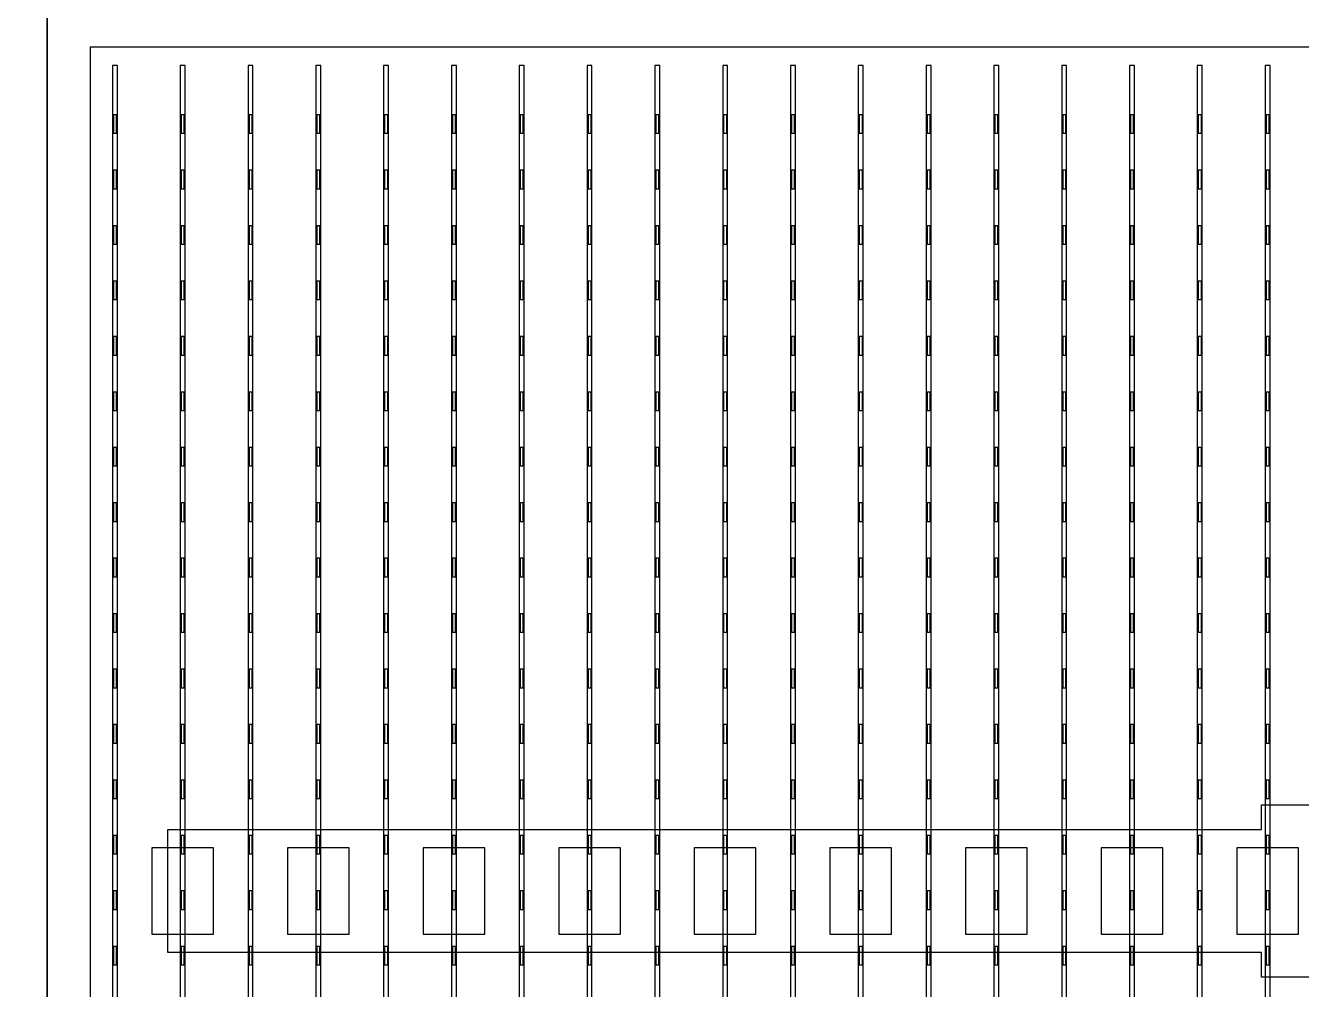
# Model space of a CAD drawing. Header units: millimetres. Extents: x -18 to 142, y -7 to 153.
# Drawn here: x 82.89 to 93.25, y 12.4 to 20.22 of the extents above; entities that cross this region are included whole.
import ezdxf

# ---------------------------------------------------------------- set-up
doc = ezdxf.new("R2010")
doc.units = ezdxf.units.MM
for name, color, linetype in [('BUSBARS', 3, 'Continuous'), ('CELLS', 5, 'Continuous'), ('CONTACT_PADS', 2, 'Continuous'), ('DICING', 4, 'Continuous'), ('FINGERS', 1, 'Continuous'), ('INSULATION', 2, 'Continuous')]:
    doc.layers.add(name, color=color, linetype=linetype)

msp = doc.modelspace()

# ---------------------------------------------------------------- linework, layer by layer
at = {"layer": 'BUSBARS'}
msp.add_lwpolyline([(102.99, 13.7), (102.99, 12.7), (94.12, 12.7), (94.12, 12.5), (92.92, 12.5), (92.92, 12.7), (84.05, 12.7), (84.05, 13.7), (92.92, 13.7), (92.92, 13.9), (94.12, 13.9), (94.12, 13.7), (102.99, 13.7)], close=True, dxfattribs=at)
at = {"layer": 'CELLS'}
for points in [[(83.07, -0.5), (83.07, 20.4), (62.17, 20.4), (62.17, -0.5), (83.07, -0.5)], [(103.97, -0.5), (103.97, 20.4), (83.07, 20.4), (83.07, -0.5), (103.97, -0.5)]]:
    msp.add_lwpolyline(points, close=True, dxfattribs=at)
at = {"layer": 'CONTACT_PADS'}
for points in [[(83.633, 19.35), (83.633, 19.5), (83.608, 19.5), (83.608, 19.35), (83.633, 19.35)], [(84.183, 19.35), (84.183, 19.5), (84.158, 19.5), (84.158, 19.35), (84.183, 19.35)], [(84.733, 19.35), (84.733, 19.5), (84.708, 19.5), (84.708, 19.35), (84.733, 19.35)], [(85.283, 19.35), (85.283, 19.5), (85.258, 19.5), (85.258, 19.35), (85.283, 19.35)], [(85.833, 19.35), (85.833, 19.5), (85.808, 19.5), (85.808, 19.35), (85.833, 19.35)], [(86.383, 19.35), (86.383, 19.5), (86.358, 19.5), (86.358, 19.35), (86.383, 19.35)], [(86.933, 19.35), (86.933, 19.5), (86.908, 19.5), (86.908, 19.35), (86.933, 19.35)], [(87.483, 19.35), (87.483, 19.5), (87.458, 19.5), (87.458, 19.35), (87.483, 19.35)], [(88.033, 19.35), (88.033, 19.5), (88.008, 19.5), (88.008, 19.35), (88.033, 19.35)], [(88.583, 19.35), (88.583, 19.5), (88.558, 19.5), (88.558, 19.35), (88.583, 19.35)], [(89.133, 19.35), (89.133, 19.5), (89.108, 19.5), (89.108, 19.35), (89.133, 19.35)], [(89.683, 19.35), (89.683, 19.5), (89.658, 19.5), (89.658, 19.35), (89.683, 19.35)], [(90.233, 19.35), (90.233, 19.5), (90.208, 19.5), (90.208, 19.35), (90.233, 19.35)], [(90.783, 19.35), (90.783, 19.5), (90.758, 19.5), (90.758, 19.35), (90.783, 19.35)], [(91.333, 19.35), (91.333, 19.5), (91.308, 19.5), (91.308, 19.35), (91.333, 19.35)], [(91.883, 19.35), (91.883, 19.5), (91.858, 19.5), (91.858, 19.35), (91.883, 19.35)], [(92.433, 19.35), (92.433, 19.5), (92.408, 19.5), (92.408, 19.35), (92.433, 19.35)], [(92.983, 19.35), (92.983, 19.5), (92.958, 19.5), (92.958, 19.35), (92.983, 19.35)], [(83.633, 18.9), (83.633, 19.05), (83.608, 19.05), (83.608, 18.9), (83.633, 18.9)], [(84.183, 18.9), (84.183, 19.05), (84.158, 19.05), (84.158, 18.9), (84.183, 18.9)], [(84.733, 18.9), (84.733, 19.05), (84.708, 19.05), (84.708, 18.9), (84.733, 18.9)], [(85.283, 18.9), (85.283, 19.05), (85.258, 19.05), (85.258, 18.9), (85.283, 18.9)], [(85.833, 18.9), (85.833, 19.05), (85.808, 19.05), (85.808, 18.9), (85.833, 18.9)], [(86.383, 18.9), (86.383, 19.05), (86.358, 19.05), (86.358, 18.9), (86.383, 18.9)], [(86.933, 18.9), (86.933, 19.05), (86.908, 19.05), (86.908, 18.9), (86.933, 18.9)], [(87.483, 18.9), (87.483, 19.05), (87.458, 19.05), (87.458, 18.9), (87.483, 18.9)], [(88.033, 18.9), (88.033, 19.05), (88.008, 19.05), (88.008, 18.9), (88.033, 18.9)], [(88.583, 18.9), (88.583, 19.05), (88.558, 19.05), (88.558, 18.9), (88.583, 18.9)], [(89.133, 18.9), (89.133, 19.05), (89.108, 19.05), (89.108, 18.9), (89.133, 18.9)], [(89.683, 18.9), (89.683, 19.05), (89.658, 19.05), (89.658, 18.9), (89.683, 18.9)], [(90.233, 18.9), (90.233, 19.05), (90.208, 19.05), (90.208, 18.9), (90.233, 18.9)], [(90.783, 18.9), (90.783, 19.05), (90.758, 19.05), (90.758, 18.9), (90.783, 18.9)], [(91.333, 18.9), (91.333, 19.05), (91.308, 19.05), (91.308, 18.9), (91.333, 18.9)], [(91.883, 18.9), (91.883, 19.05), (91.858, 19.05), (91.858, 18.9), (91.883, 18.9)], [(92.433, 18.9), (92.433, 19.05), (92.408, 19.05), (92.408, 18.9), (92.433, 18.9)], [(92.983, 18.9), (92.983, 19.05), (92.958, 19.05), (92.958, 18.9), (92.983, 18.9)], [(83.633, 18.45), (83.633, 18.6), (83.608, 18.6), (83.608, 18.45), (83.633, 18.45)], [(84.183, 18.45), (84.183, 18.6), (84.158, 18.6), (84.158, 18.45), (84.183, 18.45)], [(84.733, 18.45), (84.733, 18.6), (84.708, 18.6), (84.708, 18.45), (84.733, 18.45)], [(85.283, 18.45), (85.283, 18.6), (85.258, 18.6), (85.258, 18.45), (85.283, 18.45)], [(85.833, 18.45), (85.833, 18.6), (85.808, 18.6), (85.808, 18.45), (85.833, 18.45)], [(86.383, 18.45), (86.383, 18.6), (86.358, 18.6), (86.358, 18.45), (86.383, 18.45)], [(86.933, 18.45), (86.933, 18.6), (86.908, 18.6), (86.908, 18.45), (86.933, 18.45)], [(87.483, 18.45), (87.483, 18.6), (87.458, 18.6), (87.458, 18.45), (87.483, 18.45)], [(88.033, 18.45), (88.033, 18.6), (88.008, 18.6), (88.008, 18.45), (88.033, 18.45)], [(88.583, 18.45), (88.583, 18.6), (88.558, 18.6), (88.558, 18.45), (88.583, 18.45)], [(89.133, 18.45), (89.133, 18.6), (89.108, 18.6), (89.108, 18.45), (89.133, 18.45)], [(89.683, 18.45), (89.683, 18.6), (89.658, 18.6), (89.658, 18.45), (89.683, 18.45)], [(90.233, 18.45), (90.233, 18.6), (90.208, 18.6), (90.208, 18.45), (90.233, 18.45)], [(90.783, 18.45), (90.783, 18.6), (90.758, 18.6), (90.758, 18.45), (90.783, 18.45)], [(91.333, 18.45), (91.333, 18.6), (91.308, 18.6), (91.308, 18.45), (91.333, 18.45)], [(91.883, 18.45), (91.883, 18.6), (91.858, 18.6), (91.858, 18.45), (91.883, 18.45)], [(92.433, 18.45), (92.433, 18.6), (92.408, 18.6), (92.408, 18.45), (92.433, 18.45)], [(92.983, 18.45), (92.983, 18.6), (92.958, 18.6), (92.958, 18.45), (92.983, 18.45)], [(83.633, 18), (83.633, 18.15), (83.608, 18.15), (83.608, 18), (83.633, 18)], [(84.183, 18), (84.183, 18.15), (84.158, 18.15), (84.158, 18), (84.183, 18)], [(84.733, 18), (84.733, 18.15), (84.708, 18.15), (84.708, 18), (84.733, 18)], [(85.283, 18), (85.283, 18.15), (85.258, 18.15), (85.258, 18), (85.283, 18)], [(85.833, 18), (85.833, 18.15), (85.808, 18.15), (85.808, 18), (85.833, 18)], [(86.383, 18), (86.383, 18.15), (86.358, 18.15), (86.358, 18), (86.383, 18)], [(86.933, 18), (86.933, 18.15), (86.908, 18.15), (86.908, 18), (86.933, 18)], [(87.483, 18), (87.483, 18.15), (87.458, 18.15), (87.458, 18), (87.483, 18)], [(88.033, 18), (88.033, 18.15), (88.008, 18.15), (88.008, 18), (88.033, 18)], [(88.583, 18), (88.583, 18.15), (88.558, 18.15), (88.558, 18), (88.583, 18)], [(89.133, 18), (89.133, 18.15), (89.108, 18.15), (89.108, 18), (89.133, 18)], [(89.683, 18), (89.683, 18.15), (89.658, 18.15), (89.658, 18), (89.683, 18)], [(90.233, 18), (90.233, 18.15), (90.208, 18.15), (90.208, 18), (90.233, 18)], [(90.783, 18), (90.783, 18.15), (90.758, 18.15), (90.758, 18), (90.783, 18)], [(91.333, 18), (91.333, 18.15), (91.308, 18.15), (91.308, 18), (91.333, 18)], [(91.883, 18), (91.883, 18.15), (91.858, 18.15), (91.858, 18), (91.883, 18)], [(92.433, 18), (92.433, 18.15), (92.408, 18.15), (92.408, 18), (92.433, 18)], [(92.983, 18), (92.983, 18.15), (92.958, 18.15), (92.958, 18), (92.983, 18)], [(83.633, 17.55), (83.633, 17.7), (83.608, 17.7), (83.608, 17.55), (83.633, 17.55)], [(84.183, 17.55), (84.183, 17.7), (84.158, 17.7), (84.158, 17.55), (84.183, 17.55)], [(84.733, 17.55), (84.733, 17.7), (84.708, 17.7), (84.708, 17.55), (84.733, 17.55)], [(85.283, 17.55), (85.283, 17.7), (85.258, 17.7), (85.258, 17.55), (85.283, 17.55)], [(85.833, 17.55), (85.833, 17.7), (85.808, 17.7), (85.808, 17.55), (85.833, 17.55)], [(86.383, 17.55), (86.383, 17.7), (86.358, 17.7), (86.358, 17.55), (86.383, 17.55)], [(86.933, 17.55), (86.933, 17.7), (86.908, 17.7), (86.908, 17.55), (86.933, 17.55)], [(87.483, 17.55), (87.483, 17.7), (87.458, 17.7), (87.458, 17.55), (87.483, 17.55)], [(88.033, 17.55), (88.033, 17.7), (88.008, 17.7), (88.008, 17.55), (88.033, 17.55)], [(88.583, 17.55), (88.583, 17.7), (88.558, 17.7), (88.558, 17.55), (88.583, 17.55)], [(89.133, 17.55), (89.133, 17.7), (89.108, 17.7), (89.108, 17.55), (89.133, 17.55)], [(89.683, 17.55), (89.683, 17.7), (89.658, 17.7), (89.658, 17.55), (89.683, 17.55)], [(90.233, 17.55), (90.233, 17.7), (90.208, 17.7), (90.208, 17.55), (90.233, 17.55)], [(90.783, 17.55), (90.783, 17.7), (90.758, 17.7), (90.758, 17.55), (90.783, 17.55)], [(91.333, 17.55), (91.333, 17.7), (91.308, 17.7), (91.308, 17.55), (91.333, 17.55)], [(91.883, 17.55), (91.883, 17.7), (91.858, 17.7), (91.858, 17.55), (91.883, 17.55)], [(92.433, 17.55), (92.433, 17.7), (92.408, 17.7), (92.408, 17.55), (92.433, 17.55)], [(92.983, 17.55), (92.983, 17.7), (92.958, 17.7), (92.958, 17.55), (92.983, 17.55)], [(83.633, 17.1), (83.633, 17.25), (83.608, 17.25), (83.608, 17.1), (83.633, 17.1)], [(84.183, 17.1), (84.183, 17.25), (84.158, 17.25), (84.158, 17.1), (84.183, 17.1)], [(84.733, 17.1), (84.733, 17.25), (84.708, 17.25), (84.708, 17.1), (84.733, 17.1)], [(85.283, 17.1), (85.283, 17.25), (85.258, 17.25), (85.258, 17.1), (85.283, 17.1)], [(85.833, 17.1), (85.833, 17.25), (85.808, 17.25), (85.808, 17.1), (85.833, 17.1)], [(86.383, 17.1), (86.383, 17.25), (86.358, 17.25), (86.358, 17.1), (86.383, 17.1)], [(86.933, 17.1), (86.933, 17.25), (86.908, 17.25), (86.908, 17.1), (86.933, 17.1)], [(87.483, 17.1), (87.483, 17.25), (87.458, 17.25), (87.458, 17.1), (87.483, 17.1)], [(88.033, 17.1), (88.033, 17.25), (88.008, 17.25), (88.008, 17.1), (88.033, 17.1)], [(88.583, 17.1), (88.583, 17.25), (88.558, 17.25), (88.558, 17.1), (88.583, 17.1)], [(89.133, 17.1), (89.133, 17.25), (89.108, 17.25), (89.108, 17.1), (89.133, 17.1)], [(89.683, 17.1), (89.683, 17.25), (89.658, 17.25), (89.658, 17.1), (89.683, 17.1)], [(90.233, 17.1), (90.233, 17.25), (90.208, 17.25), (90.208, 17.1), (90.233, 17.1)], [(90.783, 17.1), (90.783, 17.25), (90.758, 17.25), (90.758, 17.1), (90.783, 17.1)], [(91.333, 17.1), (91.333, 17.25), (91.308, 17.25), (91.308, 17.1), (91.333, 17.1)], [(91.883, 17.1), (91.883, 17.25), (91.858, 17.25), (91.858, 17.1), (91.883, 17.1)], [(92.433, 17.1), (92.433, 17.25), (92.408, 17.25), (92.408, 17.1), (92.433, 17.1)], [(92.983, 17.1), (92.983, 17.25), (92.958, 17.25), (92.958, 17.1), (92.983, 17.1)], [(83.633, 16.65), (83.633, 16.8), (83.608, 16.8), (83.608, 16.65), (83.633, 16.65)], [(84.183, 16.65), (84.183, 16.8), (84.158, 16.8), (84.158, 16.65), (84.183, 16.65)], [(84.733, 16.65), (84.733, 16.8), (84.708, 16.8), (84.708, 16.65), (84.733, 16.65)], [(85.283, 16.65), (85.283, 16.8), (85.258, 16.8), (85.258, 16.65), (85.283, 16.65)], [(85.833, 16.65), (85.833, 16.8), (85.808, 16.8), (85.808, 16.65), (85.833, 16.65)], [(86.383, 16.65), (86.383, 16.8), (86.358, 16.8), (86.358, 16.65), (86.383, 16.65)], [(86.933, 16.65), (86.933, 16.8), (86.908, 16.8), (86.908, 16.65), (86.933, 16.65)], [(87.483, 16.65), (87.483, 16.8), (87.458, 16.8), (87.458, 16.65), (87.483, 16.65)], [(88.033, 16.65), (88.033, 16.8), (88.008, 16.8), (88.008, 16.65), (88.033, 16.65)], [(88.583, 16.65), (88.583, 16.8), (88.558, 16.8), (88.558, 16.65), (88.583, 16.65)], [(89.133, 16.65), (89.133, 16.8), (89.108, 16.8), (89.108, 16.65), (89.133, 16.65)], [(89.683, 16.65), (89.683, 16.8), (89.658, 16.8), (89.658, 16.65), (89.683, 16.65)], [(90.233, 16.65), (90.233, 16.8), (90.208, 16.8), (90.208, 16.65), (90.233, 16.65)], [(90.783, 16.65), (90.783, 16.8), (90.758, 16.8), (90.758, 16.65), (90.783, 16.65)], [(91.333, 16.65), (91.333, 16.8), (91.308, 16.8), (91.308, 16.65), (91.333, 16.65)], [(91.883, 16.65), (91.883, 16.8), (91.858, 16.8), (91.858, 16.65), (91.883, 16.65)], [(92.433, 16.65), (92.433, 16.8), (92.408, 16.8), (92.408, 16.65), (92.433, 16.65)], [(92.983, 16.65), (92.983, 16.8), (92.958, 16.8), (92.958, 16.65), (92.983, 16.65)], [(83.633, 16.2), (83.633, 16.35), (83.608, 16.35), (83.608, 16.2), (83.633, 16.2)], [(84.183, 16.2), (84.183, 16.35), (84.158, 16.35), (84.158, 16.2), (84.183, 16.2)], [(84.733, 16.2), (84.733, 16.35), (84.708, 16.35), (84.708, 16.2), (84.733, 16.2)], [(85.283, 16.2), (85.283, 16.35), (85.258, 16.35), (85.258, 16.2), (85.283, 16.2)], [(85.833, 16.2), (85.833, 16.35), (85.808, 16.35), (85.808, 16.2), (85.833, 16.2)], [(86.383, 16.2), (86.383, 16.35), (86.358, 16.35), (86.358, 16.2), (86.383, 16.2)], [(86.933, 16.2), (86.933, 16.35), (86.908, 16.35), (86.908, 16.2), (86.933, 16.2)], [(87.483, 16.2), (87.483, 16.35), (87.458, 16.35), (87.458, 16.2), (87.483, 16.2)], [(88.033, 16.2), (88.033, 16.35), (88.008, 16.35), (88.008, 16.2), (88.033, 16.2)], [(88.583, 16.2), (88.583, 16.35), (88.558, 16.35), (88.558, 16.2), (88.583, 16.2)], [(89.133, 16.2), (89.133, 16.35), (89.108, 16.35), (89.108, 16.2), (89.133, 16.2)], [(89.683, 16.2), (89.683, 16.35), (89.658, 16.35), (89.658, 16.2), (89.683, 16.2)], [(90.233, 16.2), (90.233, 16.35), (90.208, 16.35), (90.208, 16.2), (90.233, 16.2)], [(90.783, 16.2), (90.783, 16.35), (90.758, 16.35), (90.758, 16.2), (90.783, 16.2)], [(91.333, 16.2), (91.333, 16.35), (91.308, 16.35), (91.308, 16.2), (91.333, 16.2)], [(91.883, 16.2), (91.883, 16.35), (91.858, 16.35), (91.858, 16.2), (91.883, 16.2)], [(92.433, 16.2), (92.433, 16.35), (92.408, 16.35), (92.408, 16.2), (92.433, 16.2)], [(92.983, 16.2), (92.983, 16.35), (92.958, 16.35), (92.958, 16.2), (92.983, 16.2)], [(83.633, 15.75), (83.633, 15.9), (83.608, 15.9), (83.608, 15.75), (83.633, 15.75)], [(84.183, 15.75), (84.183, 15.9), (84.158, 15.9), (84.158, 15.75), (84.183, 15.75)], [(84.733, 15.75), (84.733, 15.9), (84.708, 15.9), (84.708, 15.75), (84.733, 15.75)], [(85.283, 15.75), (85.283, 15.9), (85.258, 15.9), (85.258, 15.75), (85.283, 15.75)], [(85.833, 15.75), (85.833, 15.9), (85.808, 15.9), (85.808, 15.75), (85.833, 15.75)], [(86.383, 15.75), (86.383, 15.9), (86.358, 15.9), (86.358, 15.75), (86.383, 15.75)], [(86.933, 15.75), (86.933, 15.9), (86.908, 15.9), (86.908, 15.75), (86.933, 15.75)], [(87.483, 15.75), (87.483, 15.9), (87.458, 15.9), (87.458, 15.75), (87.483, 15.75)], [(88.033, 15.75), (88.033, 15.9), (88.008, 15.9), (88.008, 15.75), (88.033, 15.75)], [(88.583, 15.75), (88.583, 15.9), (88.558, 15.9), (88.558, 15.75), (88.583, 15.75)], [(89.133, 15.75), (89.133, 15.9), (89.108, 15.9), (89.108, 15.75), (89.133, 15.75)], [(89.683, 15.75), (89.683, 15.9), (89.658, 15.9), (89.658, 15.75), (89.683, 15.75)], [(90.233, 15.75), (90.233, 15.9), (90.208, 15.9), (90.208, 15.75), (90.233, 15.75)], [(90.783, 15.75), (90.783, 15.9), (90.758, 15.9), (90.758, 15.75), (90.783, 15.75)], [(91.333, 15.75), (91.333, 15.9), (91.308, 15.9), (91.308, 15.75), (91.333, 15.75)], [(91.883, 15.75), (91.883, 15.9), (91.858, 15.9), (91.858, 15.75), (91.883, 15.75)], [(92.433, 15.75), (92.433, 15.9), (92.408, 15.9), (92.408, 15.75), (92.433, 15.75)], [(92.983, 15.75), (92.983, 15.9), (92.958, 15.9), (92.958, 15.75), (92.983, 15.75)], [(83.633, 15.3), (83.633, 15.45), (83.608, 15.45), (83.608, 15.3), (83.633, 15.3)], [(84.183, 15.3), (84.183, 15.45), (84.158, 15.45), (84.158, 15.3), (84.183, 15.3)], [(84.733, 15.3), (84.733, 15.45), (84.708, 15.45), (84.708, 15.3), (84.733, 15.3)], [(85.283, 15.3), (85.283, 15.45), (85.258, 15.45), (85.258, 15.3), (85.283, 15.3)], [(85.833, 15.3), (85.833, 15.45), (85.808, 15.45), (85.808, 15.3), (85.833, 15.3)], [(86.383, 15.3), (86.383, 15.45), (86.358, 15.45), (86.358, 15.3), (86.383, 15.3)], [(86.933, 15.3), (86.933, 15.45), (86.908, 15.45), (86.908, 15.3), (86.933, 15.3)], [(87.483, 15.3), (87.483, 15.45), (87.458, 15.45), (87.458, 15.3), (87.483, 15.3)], [(88.033, 15.3), (88.033, 15.45), (88.008, 15.45), (88.008, 15.3), (88.033, 15.3)], [(88.583, 15.3), (88.583, 15.45), (88.558, 15.45), (88.558, 15.3), (88.583, 15.3)], [(89.133, 15.3), (89.133, 15.45), (89.108, 15.45), (89.108, 15.3), (89.133, 15.3)], [(89.683, 15.3), (89.683, 15.45), (89.658, 15.45), (89.658, 15.3), (89.683, 15.3)], [(90.233, 15.3), (90.233, 15.45), (90.208, 15.45), (90.208, 15.3), (90.233, 15.3)], [(90.783, 15.3), (90.783, 15.45), (90.758, 15.45), (90.758, 15.3), (90.783, 15.3)], [(91.333, 15.3), (91.333, 15.45), (91.308, 15.45), (91.308, 15.3), (91.333, 15.3)], [(91.883, 15.3), (91.883, 15.45), (91.858, 15.45), (91.858, 15.3), (91.883, 15.3)], [(92.433, 15.3), (92.433, 15.45), (92.408, 15.45), (92.408, 15.3), (92.433, 15.3)], [(92.983, 15.3), (92.983, 15.45), (92.958, 15.45), (92.958, 15.3), (92.983, 15.3)], [(83.633, 14.85), (83.633, 15), (83.608, 15), (83.608, 14.85), (83.633, 14.85)], [(84.183, 14.85), (84.183, 15), (84.158, 15), (84.158, 14.85), (84.183, 14.85)], [(84.733, 14.85), (84.733, 15), (84.708, 15), (84.708, 14.85), (84.733, 14.85)], [(85.283, 14.85), (85.283, 15), (85.258, 15), (85.258, 14.85), (85.283, 14.85)], [(85.833, 14.85), (85.833, 15), (85.808, 15), (85.808, 14.85), (85.833, 14.85)], [(86.383, 14.85), (86.383, 15), (86.358, 15), (86.358, 14.85), (86.383, 14.85)], [(86.933, 14.85), (86.933, 15), (86.908, 15), (86.908, 14.85), (86.933, 14.85)], [(87.483, 14.85), (87.483, 15), (87.458, 15), (87.458, 14.85), (87.483, 14.85)], [(88.033, 14.85), (88.033, 15), (88.008, 15), (88.008, 14.85), (88.033, 14.85)], [(88.583, 14.85), (88.583, 15), (88.558, 15), (88.558, 14.85), (88.583, 14.85)], [(89.133, 14.85), (89.133, 15), (89.108, 15), (89.108, 14.85), (89.133, 14.85)], [(89.683, 14.85), (89.683, 15), (89.658, 15), (89.658, 14.85), (89.683, 14.85)], [(90.233, 14.85), (90.233, 15), (90.208, 15), (90.208, 14.85), (90.233, 14.85)], [(90.783, 14.85), (90.783, 15), (90.758, 15), (90.758, 14.85), (90.783, 14.85)], [(91.333, 14.85), (91.333, 15), (91.308, 15), (91.308, 14.85), (91.333, 14.85)], [(91.883, 14.85), (91.883, 15), (91.858, 15), (91.858, 14.85), (91.883, 14.85)], [(92.433, 14.85), (92.433, 15), (92.408, 15), (92.408, 14.85), (92.433, 14.85)], [(92.983, 14.85), (92.983, 15), (92.958, 15), (92.958, 14.85), (92.983, 14.85)], [(83.633, 14.4), (83.633, 14.55), (83.608, 14.55), (83.608, 14.4), (83.633, 14.4)], [(84.183, 14.4), (84.183, 14.55), (84.158, 14.55), (84.158, 14.4), (84.183, 14.4)], [(84.733, 14.4), (84.733, 14.55), (84.708, 14.55), (84.708, 14.4), (84.733, 14.4)], [(85.283, 14.4), (85.283, 14.55), (85.258, 14.55), (85.258, 14.4), (85.283, 14.4)], [(85.833, 14.4), (85.833, 14.55), (85.808, 14.55), (85.808, 14.4), (85.833, 14.4)], [(86.383, 14.4), (86.383, 14.55), (86.358, 14.55), (86.358, 14.4), (86.383, 14.4)], [(86.933, 14.4), (86.933, 14.55), (86.908, 14.55), (86.908, 14.4), (86.933, 14.4)], [(87.483, 14.4), (87.483, 14.55), (87.458, 14.55), (87.458, 14.4), (87.483, 14.4)], [(88.033, 14.4), (88.033, 14.55), (88.008, 14.55), (88.008, 14.4), (88.033, 14.4)], [(88.583, 14.4), (88.583, 14.55), (88.558, 14.55), (88.558, 14.4), (88.583, 14.4)], [(89.133, 14.4), (89.133, 14.55), (89.108, 14.55), (89.108, 14.4), (89.133, 14.4)], [(89.683, 14.4), (89.683, 14.55), (89.658, 14.55), (89.658, 14.4), (89.683, 14.4)], [(90.233, 14.4), (90.233, 14.55), (90.208, 14.55), (90.208, 14.4), (90.233, 14.4)], [(90.783, 14.4), (90.783, 14.55), (90.758, 14.55), (90.758, 14.4), (90.783, 14.4)], [(91.333, 14.4), (91.333, 14.55), (91.308, 14.55), (91.308, 14.4), (91.333, 14.4)], [(91.883, 14.4), (91.883, 14.55), (91.858, 14.55), (91.858, 14.4), (91.883, 14.4)], [(92.433, 14.4), (92.433, 14.55), (92.408, 14.55), (92.408, 14.4), (92.433, 14.4)], [(92.983, 14.4), (92.983, 14.55), (92.958, 14.55), (92.958, 14.4), (92.983, 14.4)], [(83.633, 13.95), (83.633, 14.1), (83.608, 14.1), (83.608, 13.95), (83.633, 13.95)], [(84.183, 13.95), (84.183, 14.1), (84.158, 14.1), (84.158, 13.95), (84.183, 13.95)], [(84.733, 13.95), (84.733, 14.1), (84.708, 14.1), (84.708, 13.95), (84.733, 13.95)], [(85.283, 13.95), (85.283, 14.1), (85.258, 14.1), (85.258, 13.95), (85.283, 13.95)], [(85.833, 13.95), (85.833, 14.1), (85.808, 14.1), (85.808, 13.95), (85.833, 13.95)], [(86.383, 13.95), (86.383, 14.1), (86.358, 14.1), (86.358, 13.95), (86.383, 13.95)], [(86.933, 13.95), (86.933, 14.1), (86.908, 14.1), (86.908, 13.95), (86.933, 13.95)], [(87.483, 13.95), (87.483, 14.1), (87.458, 14.1), (87.458, 13.95), (87.483, 13.95)], [(88.033, 13.95), (88.033, 14.1), (88.008, 14.1), (88.008, 13.95), (88.033, 13.95)], [(88.583, 13.95), (88.583, 14.1), (88.558, 14.1), (88.558, 13.95), (88.583, 13.95)], [(89.133, 13.95), (89.133, 14.1), (89.108, 14.1), (89.108, 13.95), (89.133, 13.95)], [(89.683, 13.95), (89.683, 14.1), (89.658, 14.1), (89.658, 13.95), (89.683, 13.95)], [(90.233, 13.95), (90.233, 14.1), (90.208, 14.1), (90.208, 13.95), (90.233, 13.95)], [(90.783, 13.95), (90.783, 14.1), (90.758, 14.1), (90.758, 13.95), (90.783, 13.95)], [(91.333, 13.95), (91.333, 14.1), (91.308, 14.1), (91.308, 13.95), (91.333, 13.95)], [(91.883, 13.95), (91.883, 14.1), (91.858, 14.1), (91.858, 13.95), (91.883, 13.95)], [(92.433, 13.95), (92.433, 14.1), (92.408, 14.1), (92.408, 13.95), (92.433, 13.95)], [(92.983, 13.95), (92.983, 14.1), (92.958, 14.1), (92.958, 13.95), (92.983, 13.95)], [(83.633, 13.5), (83.633, 13.65), (83.608, 13.65), (83.608, 13.5), (83.633, 13.5)], [(84.183, 13.5), (84.183, 13.65), (84.158, 13.65), (84.158, 13.5), (84.183, 13.5)], [(84.733, 13.5), (84.733, 13.65), (84.708, 13.65), (84.708, 13.5), (84.733, 13.5)], [(85.283, 13.5), (85.283, 13.65), (85.258, 13.65), (85.258, 13.5), (85.283, 13.5)], [(85.833, 13.5), (85.833, 13.65), (85.808, 13.65), (85.808, 13.5), (85.833, 13.5)], [(86.383, 13.5), (86.383, 13.65), (86.358, 13.65), (86.358, 13.5), (86.383, 13.5)], [(86.933, 13.5), (86.933, 13.65), (86.908, 13.65), (86.908, 13.5), (86.933, 13.5)], [(87.483, 13.5), (87.483, 13.65), (87.458, 13.65), (87.458, 13.5), (87.483, 13.5)], [(88.033, 13.5), (88.033, 13.65), (88.008, 13.65), (88.008, 13.5), (88.033, 13.5)], [(88.583, 13.5), (88.583, 13.65), (88.558, 13.65), (88.558, 13.5), (88.583, 13.5)], [(89.133, 13.5), (89.133, 13.65), (89.108, 13.65), (89.108, 13.5), (89.133, 13.5)], [(89.683, 13.5), (89.683, 13.65), (89.658, 13.65), (89.658, 13.5), (89.683, 13.5)], [(90.233, 13.5), (90.233, 13.65), (90.208, 13.65), (90.208, 13.5), (90.233, 13.5)], [(90.783, 13.5), (90.783, 13.65), (90.758, 13.65), (90.758, 13.5), (90.783, 13.5)], [(91.333, 13.5), (91.333, 13.65), (91.308, 13.65), (91.308, 13.5), (91.333, 13.5)], [(91.883, 13.5), (91.883, 13.65), (91.858, 13.65), (91.858, 13.5), (91.883, 13.5)], [(92.433, 13.5), (92.433, 13.65), (92.408, 13.65), (92.408, 13.5), (92.433, 13.5)], [(92.983, 13.5), (92.983, 13.65), (92.958, 13.65), (92.958, 13.5), (92.983, 13.5)], [(83.633, 13.05), (83.633, 13.2), (83.608, 13.2), (83.608, 13.05), (83.633, 13.05)], [(84.183, 13.05), (84.183, 13.2), (84.158, 13.2), (84.158, 13.05), (84.183, 13.05)], [(84.733, 13.05), (84.733, 13.2), (84.708, 13.2), (84.708, 13.05), (84.733, 13.05)], [(85.283, 13.05), (85.283, 13.2), (85.258, 13.2), (85.258, 13.05), (85.283, 13.05)], [(85.833, 13.05), (85.833, 13.2), (85.808, 13.2), (85.808, 13.05), (85.833, 13.05)], [(86.383, 13.05), (86.383, 13.2), (86.358, 13.2), (86.358, 13.05), (86.383, 13.05)], [(86.933, 13.05), (86.933, 13.2), (86.908, 13.2), (86.908, 13.05), (86.933, 13.05)], [(87.483, 13.05), (87.483, 13.2), (87.458, 13.2), (87.458, 13.05), (87.483, 13.05)], [(88.033, 13.05), (88.033, 13.2), (88.008, 13.2), (88.008, 13.05), (88.033, 13.05)], [(88.583, 13.05), (88.583, 13.2), (88.558, 13.2), (88.558, 13.05), (88.583, 13.05)], [(89.133, 13.05), (89.133, 13.2), (89.108, 13.2), (89.108, 13.05), (89.133, 13.05)], [(89.683, 13.05), (89.683, 13.2), (89.658, 13.2), (89.658, 13.05), (89.683, 13.05)], [(90.233, 13.05), (90.233, 13.2), (90.208, 13.2), (90.208, 13.05), (90.233, 13.05)], [(90.783, 13.05), (90.783, 13.2), (90.758, 13.2), (90.758, 13.05), (90.783, 13.05)], [(91.333, 13.05), (91.333, 13.2), (91.308, 13.2), (91.308, 13.05), (91.333, 13.05)], [(91.883, 13.05), (91.883, 13.2), (91.858, 13.2), (91.858, 13.05), (91.883, 13.05)], [(92.433, 13.05), (92.433, 13.2), (92.408, 13.2), (92.408, 13.05), (92.433, 13.05)], [(92.983, 13.05), (92.983, 13.2), (92.958, 13.2), (92.958, 13.05), (92.983, 13.05)], [(83.633, 12.6), (83.633, 12.75), (83.608, 12.75), (83.608, 12.6), (83.633, 12.6)], [(84.183, 12.6), (84.183, 12.75), (84.158, 12.75), (84.158, 12.6), (84.183, 12.6)], [(84.733, 12.6), (84.733, 12.75), (84.708, 12.75), (84.708, 12.6), (84.733, 12.6)], [(85.283, 12.6), (85.283, 12.75), (85.258, 12.75), (85.258, 12.6), (85.283, 12.6)], [(85.833, 12.6), (85.833, 12.75), (85.808, 12.75), (85.808, 12.6), (85.833, 12.6)], [(86.383, 12.6), (86.383, 12.75), (86.358, 12.75), (86.358, 12.6), (86.383, 12.6)], [(86.933, 12.6), (86.933, 12.75), (86.908, 12.75), (86.908, 12.6), (86.933, 12.6)], [(87.483, 12.6), (87.483, 12.75), (87.458, 12.75), (87.458, 12.6), (87.483, 12.6)], [(88.033, 12.6), (88.033, 12.75), (88.008, 12.75), (88.008, 12.6), (88.033, 12.6)], [(88.583, 12.6), (88.583, 12.75), (88.558, 12.75), (88.558, 12.6), (88.583, 12.6)], [(89.133, 12.6), (89.133, 12.75), (89.108, 12.75), (89.108, 12.6), (89.133, 12.6)], [(89.683, 12.6), (89.683, 12.75), (89.658, 12.75), (89.658, 12.6), (89.683, 12.6)], [(90.233, 12.6), (90.233, 12.75), (90.208, 12.75), (90.208, 12.6), (90.233, 12.6)], [(90.783, 12.6), (90.783, 12.75), (90.758, 12.75), (90.758, 12.6), (90.783, 12.6)], [(91.333, 12.6), (91.333, 12.75), (91.308, 12.75), (91.308, 12.6), (91.333, 12.6)], [(91.883, 12.6), (91.883, 12.75), (91.858, 12.75), (91.858, 12.6), (91.883, 12.6)], [(92.433, 12.6), (92.433, 12.75), (92.408, 12.75), (92.408, 12.6), (92.433, 12.6)], [(92.983, 12.6), (92.983, 12.75), (92.958, 12.75), (92.958, 12.6), (92.983, 12.6)]]:
    msp.add_lwpolyline(points, close=True, dxfattribs=at)
at = {"layer": 'DICING'}
for q in [(83.07, 152.65), (83.07, 152.65), (83.07, 152.65), (83.07, 152.65), (83.07, 152.65), (83.07, 152.65), (83.07, 131.75), (83.07, 131.75), (83.07, 131.75), (83.07, 131.75), (83.07, 131.75), (83.07, 131.75), (83.07, 110.85), (83.07, 110.85), (83.07, 110.85), (83.07, 110.85), (83.07, 110.85), (83.07, 110.85), (83.07, 89.95), (83.07, 89.95), (83.07, 89.95), (83.07, 89.95), (83.07, 89.95), (83.07, 89.95), (83.07, 69.05), (83.07, 69.05), (83.07, 69.05), (83.07, 69.05), (83.07, 69.05), (83.07, 69.05), (83.07, 48.15), (83.07, 48.15), (83.07, 48.15), (83.07, 48.15), (83.07, 48.15), (83.07, 48.15), (83.07, 27.25), (83.07, 27.25), (83.07, 27.25)]:
    msp.add_line((83.07, -7.35), q, dxfattribs=at)
at = {"layer": 'FINGERS'}
for points in [[(83.64, 0), (83.64, 19.9), (83.6, 19.9), (83.6, 0), (83.64, 0)], [(84.19, 0), (84.19, 19.9), (84.15, 19.9), (84.15, 0), (84.19, 0)], [(84.74, 0), (84.74, 19.9), (84.7, 19.9), (84.7, 0), (84.74, 0)], [(85.29, 0), (85.29, 19.9), (85.25, 19.9), (85.25, 0), (85.29, 0)], [(85.84, 0), (85.84, 19.9), (85.8, 19.9), (85.8, 0), (85.84, 0)], [(86.39, 0), (86.39, 19.9), (86.35, 19.9), (86.35, 0), (86.39, 0)], [(86.94, 0), (86.94, 19.9), (86.9, 19.9), (86.9, 0), (86.94, 0)], [(87.49, 0), (87.49, 19.9), (87.45, 19.9), (87.45, 0), (87.49, 0)], [(88.04, 0), (88.04, 19.9), (88, 19.9), (88, 0), (88.04, 0)], [(88.59, 0), (88.59, 19.9), (88.55, 19.9), (88.55, 0), (88.59, 0)], [(89.14, 0), (89.14, 19.9), (89.1, 19.9), (89.1, 0), (89.14, 0)], [(89.69, 0), (89.69, 19.9), (89.65, 19.9), (89.65, 0), (89.69, 0)], [(90.24, 0), (90.24, 19.9), (90.2, 19.9), (90.2, 0), (90.24, 0)], [(90.79, 0), (90.79, 19.9), (90.75, 19.9), (90.75, 0), (90.79, 0)], [(91.34, 0), (91.34, 19.9), (91.3, 19.9), (91.3, 0), (91.34, 0)], [(91.89, 0), (91.89, 19.9), (91.85, 19.9), (91.85, 0), (91.89, 0)], [(92.44, 0), (92.44, 19.9), (92.4, 19.9), (92.4, 0), (92.44, 0)], [(92.99, 0), (92.99, 19.9), (92.95, 19.9), (92.95, 0), (92.99, 0)]]:
    msp.add_lwpolyline(points, close=True, dxfattribs=at)
at = {"layer": 'INSULATION'}
for points in [[(103.62, -0.15), (103.62, 20.05), (83.42, 20.05), (83.42, -0.15), (103.62, -0.15)], [(84.42, 12.85), (84.42, 13.55), (83.92, 13.55), (83.92, 12.85), (84.42, 12.85)], [(85.52, 12.85), (85.52, 13.55), (85.02, 13.55), (85.02, 12.85), (85.52, 12.85)], [(86.62, 12.85), (86.62, 13.55), (86.12, 13.55), (86.12, 12.85), (86.62, 12.85)], [(87.72, 12.85), (87.72, 13.55), (87.22, 13.55), (87.22, 12.85), (87.72, 12.85)], [(88.82, 12.85), (88.82, 13.55), (88.32, 13.55), (88.32, 12.85), (88.82, 12.85)], [(89.92, 12.85), (89.92, 13.55), (89.42, 13.55), (89.42, 12.85), (89.92, 12.85)], [(91.02, 12.85), (91.02, 13.55), (90.52, 13.55), (90.52, 12.85), (91.02, 12.85)], [(92.12, 12.85), (92.12, 13.55), (91.62, 13.55), (91.62, 12.85), (92.12, 12.85)], [(93.22, 12.85), (93.22, 13.55), (92.72, 13.55), (92.72, 12.85), (93.22, 12.85)]]:
    msp.add_lwpolyline(points, close=True, dxfattribs=at)

doc.saveas('drawing.dxf')
